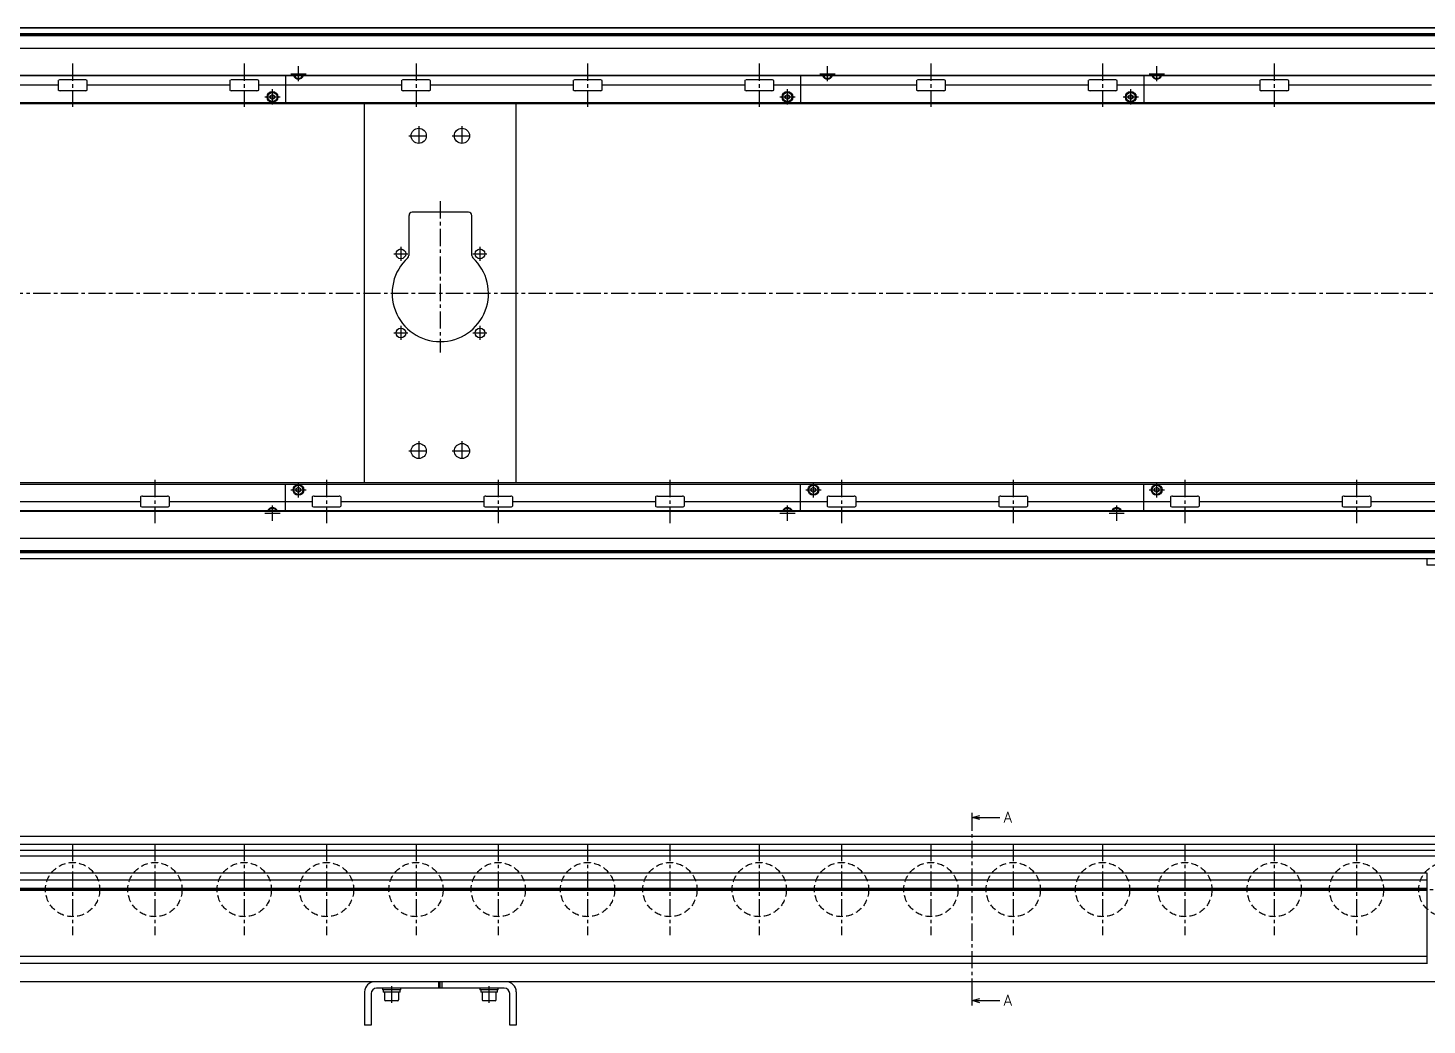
# Model space of a CAD drawing. Extents: x -10 to 4291, y -8 to 1001.
# Drawn here: x 2114 to 3406, y 28 to 948 of the extents above; entities that cross this region are included whole.
import ezdxf

# ---------------------------------------------------------------- set-up
doc = ezdxf.new("R2010")
doc.units = 0
doc.header["$LTSCALE"] = 0.5
doc.linetypes.add('CENTER', pattern=[50.8, 31.75, -6.35, 6.35, -6.35])
doc.linetypes.add('DASHED', pattern=[19.05, 12.7, -6.35])
for name, color, linetype in [('MSM_CENTER', 1, 'CENTER'), ('MSM_CONTINUOUS', 7, 'CONTINUOUS'), ('MSM_DASHED', 4, 'DASHED'), ('MSM_PART_NUMBER', 7, 'CONTINUOUS')]:
    doc.layers.add(name, color=color, linetype=linetype)
doc.styles.get("Standard").update_dxf_attribs({"font": 'txt.shx', "height": 10, "bigfont": 'bigfont.shx'})

# ---------------------------------------------------------------- blocks, each defined once
blk = doc.blocks.new('*U88')
at = {"layer": 'MSM_PART_NUMBER'}
blk.add_text('A', height=10, dxfattribs=at).set_placement((3015.3, 214.9))
blk = doc.blocks.new('*U89')
at = {"layer": 'MSM_PART_NUMBER'}
blk.add_text('A', height=10, dxfattribs=at).set_placement((3015.3, 45.9))

msp = doc.modelspace()

# ---------------------------------------------------------------- linework, layer by layer
at = {"layer": 'MSM_CENTER'}
for p, q in [((2155.7, 915.5), (2155.7, 875.5)), ((2314.2, 915.5), (2314.2, 875.5)), ((2357.2, 906.2), (2371.2, 906.2)), ((2364.2, 899.2), (2364.2, 913.2)), ((2472.8, 915.5), (2472.8, 875.5)), ((2631.2, 915.5), (2631.2, 875.5)), ((2789.7, 915.5), (2789.7, 875.5)), ((2845.7, 906.2), (2859.8, 906.2)), ((2852.7, 899.2), (2852.7, 913.2)), ((2948.2, 915.5), (2948.2, 875.5)), ((3106.7, 915.5), (3106.7, 875.5)), ((3149.7, 906.2), (3163.8, 906.2)), ((3156.7, 899.2), (3156.7, 913.2)), ((3265.2, 915.5), (3265.2, 875.5)), ((2340.2, 877.7), (2340.2, 891.8)), ((2815.7, 877.7), (2815.7, 891.8)), ((3132.7, 877.7), (3132.7, 891.8)), ((2333.2, 884.7), (2347.2, 884.7)), ((2808.7, 884.7), (2822.8, 884.7)), ((3125.7, 884.7), (3139.8, 884.7)), ((2475.3, 857.9), (2475.3, 839.9)), ((2515.2, 857.9), (2515.2, 839.9)), ((2466.2, 848.9), (2484.3, 848.9)), ((2506.2, 848.9), (2524.3, 848.9)), ((2495.2, 788.4), (2495.2, 648.9)), ((2452.2, 739.9), (2465.3, 739.9)), ((2458.8, 746.4), (2458.8, 733.4)), ((2525.2, 739.9), (2538.3, 739.9)), ((2531.8, 746.4), (2531.8, 733.4)), ((3633.9, 703.4), (359.7, 703.4)), ((2458.8, 673.4), (2458.8, 660.4)), ((2531.8, 673.4), (2531.8, 660.4)), ((2452.2, 666.9), (2465.3, 666.9)), ((2525.2, 666.9), (2538.3, 666.9)), ((2466.2, 557.9), (2484.3, 557.9)), ((2475.3, 566.9), (2475.3, 548.9)), ((2506.2, 557.9), (2524.3, 557.9)), ((2515.2, 566.9), (2515.2, 548.9)), ((2231.7, 531.3), (2231.7, 491.3)), ((2390.2, 531.3), (2390.2, 491.3)), ((2548.7, 531.3), (2548.7, 491.3)), ((2707.2, 531.3), (2707.2, 491.3)), ((2865.7, 531.3), (2865.7, 491.3)), ((3024.2, 531.3), (3024.2, 491.3)), ((3182.7, 531.3), (3182.7, 491.3)), ((3341.2, 531.3), (3341.2, 491.3)), ((2357.2, 522), (2371.2, 522)), ((2364.2, 515), (2364.2, 529)), ((2832.7, 522), (2846.8, 522)), ((2839.7, 515), (2839.7, 529)), ((3149.7, 522), (3163.8, 522)), ((3156.7, 515), (3156.7, 529)), ((2340.2, 493.5), (2340.2, 507.5)), ((2815.7, 493.5), (2815.7, 507.5)), ((3119.7, 493.5), (3119.7, 507.5)), ((2333.2, 500.5), (2347.2, 500.5)), ((2808.7, 500.5), (2822.8, 500.5)), ((3112.7, 500.5), (3126.7, 500.5)), ((2986.3, 55), (2986.3, 215)), ((2155.7, 195), (2155.7, 111)), ((2231.7, 195), (2231.7, 111)), ((2314.2, 195), (2314.2, 111)), ((2390.2, 195), (2390.2, 111)), ((2472.8, 195), (2472.8, 111)), ((2548.7, 195), (2548.7, 111)), ((2631.2, 195), (2631.2, 111)), ((2707.2, 195), (2707.2, 111)), ((2789.7, 195), (2789.7, 111)), ((2865.7, 195), (2865.7, 111)), ((2948.2, 195), (2948.2, 111)), ((3024.2, 195), (3024.2, 111)), ((3106.7, 195), (3106.7, 111)), ((3182.7, 195), (3182.7, 111)), ((3265.2, 195), (3265.2, 111)), ((3341.2, 195), (3341.2, 111)), ((367.2, 153), (3624.3, 153)), ((2450.3, 48.4), (2450.3, 64)), ((2540.3, 48.4), (2540.3, 64))]:
    msp.add_line(p, q, dxfattribs=at)
at = {"layer": 'MSM_CONTINUOUS'}
for p, q in [((3623.9, 948.4), (370.6, 948.4)), ((3622.2, 948.3), (372.2, 948.3)), ((3597.6, 942.9), (396.9, 942.9)), ((3597.6, 941.2), (396.9, 941.2)), ((3597.5, 942), (397, 942)), ((3622.2, 929.5), (372.2, 929.5)), ((3622.2, 904.5), (422.2, 904.5)), ((3622.2, 904.1), (372.2, 904.1)), ((2142.3, 895.5), (2010.7, 895.5)), ((2142.3, 899.5), (2142.3, 891.5)), ((2167.2, 900.5), (2144.3, 900.5)), ((2169.2, 891.5), (2169.2, 899.5)), ((2300.8, 895.5), (2169.2, 895.5)), ((2300.8, 899.5), (2300.8, 891.5)), ((2325.7, 900.5), (2302.8, 900.5)), ((2327.7, 891.5), (2327.7, 899.5)), ((2459.3, 895.5), (2327.7, 895.5)), ((2352.2, 904.1), (2352.2, 879.4)), ((2364.2, 903.9), (2363.9, 904.1)), ((2364.6, 904.1), (2364.2, 903.9)), ((2459.3, 899.5), (2459.3, 891.5)), ((2484.2, 900.5), (2461.3, 900.5)), ((2486.2, 891.5), (2486.2, 899.5)), ((2617.8, 895.5), (2486.2, 895.5)), ((2617.8, 899.5), (2617.8, 891.5)), ((2642.7, 900.5), (2619.8, 900.5)), ((2644.7, 891.5), (2644.7, 899.5)), ((2776.3, 895.5), (2644.7, 895.5)), ((2776.3, 899.5), (2776.3, 891.5)), ((2801.2, 900.5), (2778.3, 900.5)), ((2803.2, 891.5), (2803.2, 899.5)), ((2934.8, 895.5), (2803.2, 895.5)), ((2827.7, 904.1), (2827.7, 879.4)), ((2852.7, 903.9), (2852.4, 904.1)), ((2853.1, 904.1), (2852.7, 903.9)), ((2934.8, 899.5), (2934.8, 891.5)), ((2959.7, 900.5), (2936.8, 900.5)), ((2961.7, 891.5), (2961.7, 899.5)), ((3093.3, 895.5), (2961.7, 895.5)), ((3093.3, 899.5), (3093.3, 891.5)), ((3118.2, 900.5), (3095.3, 900.5)), ((3120.2, 891.5), (3120.2, 899.5)), ((3251.8, 895.5), (3120.2, 895.5)), ((3144.7, 904.1), (3144.7, 879.4)), ((3156.7, 903.9), (3156.4, 904.1)), ((3157.1, 904.1), (3156.7, 903.9)), ((3251.8, 899.5), (3251.8, 891.5)), ((3276.7, 900.5), (3253.8, 900.5)), ((3278.7, 891.5), (3278.7, 899.5)), ((3410.3, 895.5), (3278.7, 895.5)), ((3620.2, 879.4), (450.2, 879.4)), ((3623.9, 878.4), (450.2, 878.4)), ((2167.2, 890.5), (2144.3, 890.5)), ((2325.7, 890.5), (2302.8, 890.5)), ((2338.2, 885.9), (2340.2, 887.1)), ((2338.2, 883.6), (2338.2, 885.9)), ((2340.2, 882.4), (2338.2, 883.6)), ((2340.2, 887.1), (2342.2, 885.9)), ((2342.2, 883.6), (2340.2, 882.4)), ((2342.2, 885.9), (2342.2, 883.6)), ((2425.3, 528.4), (2425.3, 878.4)), ((2484.2, 890.5), (2461.3, 890.5)), ((2565.3, 528.4), (2565.3, 878.4)), ((2642.7, 890.5), (2619.8, 890.5)), ((2801.2, 890.5), (2778.3, 890.5)), ((2813.7, 885.9), (2815.7, 887.1)), ((2813.7, 883.6), (2813.7, 885.9)), ((2815.7, 882.4), (2813.7, 883.6)), ((2815.7, 887.1), (2817.7, 885.9)), ((2817.7, 883.6), (2815.7, 882.4)), ((2817.7, 885.9), (2817.7, 883.6)), ((2959.7, 890.5), (2936.8, 890.5)), ((3118.2, 890.5), (3095.3, 890.5)), ((3130.7, 885.9), (3132.7, 887.1)), ((3130.7, 883.6), (3130.7, 885.9)), ((3132.7, 882.4), (3130.7, 883.6)), ((3132.7, 887.1), (3134.7, 885.9)), ((3134.7, 883.6), (3132.7, 882.4)), ((3134.7, 885.9), (3134.7, 883.6)), ((3276.7, 890.5), (3253.8, 890.5)), ((2466.2, 775.4), (2466.2, 738.5)), ((2521.3, 778.4), (2469.3, 778.4)), ((2524.3, 738.5), (2524.3, 775.4)), ((3623.9, 528.4), (450.2, 528.4)), ((450.2, 527.4), (3620.2, 527.4)), ((2352.2, 502.6), (2352.2, 527.4)), ((2362.2, 523.2), (2364.2, 524.4)), ((2362.2, 520.9), (2362.2, 523.2)), ((2364.2, 519.7), (2362.2, 520.9)), ((2364.2, 524.4), (2366.2, 523.2)), ((2366.2, 520.9), (2364.2, 519.7)), ((2366.2, 523.2), (2366.2, 520.9)), ((2827.7, 502.6), (2827.7, 527.4)), ((2837.7, 523.2), (2839.7, 524.4)), ((2837.7, 520.9), (2837.7, 523.2)), ((2839.7, 519.7), (2837.7, 520.9)), ((2839.7, 524.4), (2841.7, 523.2)), ((2841.7, 520.9), (2839.7, 519.7)), ((2841.7, 523.2), (2841.7, 520.9)), ((3144.7, 502.6), (3144.7, 527.4)), ((3154.7, 523.2), (3156.7, 524.4)), ((3154.7, 520.9), (3154.7, 523.2)), ((3156.7, 519.7), (3154.7, 520.9)), ((3156.7, 524.4), (3158.7, 523.2)), ((3158.7, 520.9), (3156.7, 519.7)), ((3158.7, 523.2), (3158.7, 520.9)), ((2086.7, 511.3), (2218.3, 511.3)), ((2218.3, 515.3), (2218.3, 507.3)), ((2220.3, 516.3), (2243.2, 516.3)), ((2220.3, 506.3), (2243.2, 506.3)), ((2245.2, 507.3), (2245.2, 515.3)), ((2245.2, 511.3), (2376.8, 511.3)), ((2376.8, 515.3), (2376.8, 507.3)), ((2378.8, 516.3), (2401.7, 516.3)), ((2378.8, 506.3), (2401.7, 506.3)), ((2403.7, 507.3), (2403.7, 515.3)), ((2403.7, 511.3), (2535.3, 511.3)), ((2535.3, 515.3), (2535.3, 507.3)), ((2537.3, 516.3), (2560.2, 516.3)), ((2537.3, 506.3), (2560.2, 506.3)), ((2562.2, 507.3), (2562.2, 515.3)), ((2562.2, 511.3), (2693.8, 511.3)), ((2693.8, 515.3), (2693.8, 507.3)), ((2695.8, 516.3), (2718.7, 516.3)), ((2695.8, 506.3), (2718.7, 506.3)), ((2720.7, 507.3), (2720.7, 515.3)), ((2720.7, 511.3), (2852.3, 511.3)), ((2852.3, 515.3), (2852.3, 507.3)), ((2854.3, 516.3), (2877.2, 516.3)), ((2854.3, 506.3), (2877.2, 506.3)), ((2879.2, 507.3), (2879.2, 515.3)), ((2879.2, 511.3), (3010.8, 511.3)), ((3010.8, 515.3), (3010.8, 507.3)), ((3012.8, 516.3), (3035.7, 516.3)), ((3012.8, 506.3), (3035.7, 506.3)), ((3037.7, 507.3), (3037.7, 515.3)), ((3037.7, 511.3), (3169.3, 511.3)), ((3169.3, 515.3), (3169.3, 507.3)), ((3171.3, 516.3), (3194.2, 516.3)), ((3171.3, 506.3), (3194.2, 506.3)), ((3196.2, 507.3), (3196.2, 515.3)), ((3196.2, 511.3), (3327.8, 511.3)), ((3327.8, 515.3), (3327.8, 507.3)), ((3329.8, 516.3), (3352.7, 516.3)), ((3329.8, 506.3), (3352.7, 506.3)), ((3354.7, 507.3), (3354.7, 515.3)), ((3354.7, 511.3), (3486.3, 511.3)), ((3622.2, 502.6), (372.2, 502.6)), ((3622.2, 502.2), (422.2, 502.2)), ((2339.9, 502.6), (2340.2, 502.9)), ((2340.2, 502.9), (2340.6, 502.6)), ((2815.4, 502.6), (2815.7, 502.9)), ((2815.7, 502.9), (2816.1, 502.6)), ((3119.4, 502.6), (3119.7, 502.9)), ((3119.7, 502.9), (3120.1, 502.6)), ((3622.2, 477.2), (372.2, 477.2)), ((3597.6, 465.6), (396.9, 465.6)), ((3623.9, 458.4), (370.6, 458.4)), ((3622.2, 458.4), (372.2, 458.4)), ((3597.6, 463.9), (396.9, 463.9)), ((3597.5, 464.7), (397, 464.7)), ((3406.2, 458.4), (3406.2, 452.4)), ((3456.2, 452.4), (3406.2, 452.4)), ((2986.3, 215), (2986.3, 224)), ((2986.3, 219.5), (2993.3, 221.4)), ((2986.3, 219.5), (3011.9, 219.5)), ((2993.3, 217.6), (2986.3, 219.5)), ((3622.2, 202), (372.2, 202)), ((3622.2, 194.6), (674.4, 194.6)), ((3506.2, 189), (676.6, 189)), ((3506.2, 184), (678.6, 184)), ((3406.2, 168.3), (667.2, 168.3)), ((3406.2, 168.5), (3406.2, 84.5)), ((3406.2, 161.8), (682.2, 161.8)), ((3406.2, 153.9), (682.2, 153.9)), ((3406.2, 153), (682.2, 153)), ((3406.2, 152.1), (682.2, 152.1)), ((3406.2, 91.3), (682.2, 91.3)), ((3406.2, 84.8), (679.7, 84.8)), ((3623.9, 68), (472.2, 68)), ((2493.8, 62), (2493.8, 68)), ((2495.2, 62), (2495.2, 68)), ((2496.8, 62), (2496.8, 68)), ((2425.3, 58.5), (2425.3, 28)), ((2431.3, 57), (2431.3, 28)), ((2554.3, 62), (2436.3, 62)), ((2441.8, 62), (2441.8, 60.4)), ((2458.8, 60.4), (2441.8, 60.4)), ((2442.6, 60.4), (2442.6, 58.4)), ((2458, 58.4), (2442.6, 58.4)), ((2443.8, 58.4), (2443.8, 51.2)), ((2456.8, 51.2), (2456.8, 58.4)), ((2458, 58.4), (2458, 60.4)), ((2458.8, 60.4), (2458.8, 62)), ((2531.8, 62), (2531.8, 60.4)), ((2548.7, 60.4), (2531.8, 60.4)), ((2532.6, 60.4), (2532.6, 58.4)), ((2548, 58.4), (2532.6, 58.4)), ((2533.8, 58.4), (2533.8, 51.2)), ((2546.8, 51.2), (2546.8, 58.4)), ((2548, 58.4), (2548, 60.4)), ((2548.7, 60.4), (2548.7, 62)), ((2559.3, 28), (2559.3, 57)), ((2565.3, 58.5), (2565.3, 28)), ((2986.3, 46), (2986.3, 55)), ((2986.3, 50.5), (2993.3, 52.4)), ((2455.9, 50.4), (2444.6, 50.4)), ((2545.9, 50.4), (2534.6, 50.4)), ((2993.3, 48.6), (2986.3, 50.5)), ((2986.3, 50.5), (3011.9, 50.5)), ((2431.3, 28), (2425.3, 28)), ((2565.3, 28), (2559.3, 28))]:
    msp.add_line(p, q, dxfattribs=at)
for centre, radius in [((2340.2, 884.7), 5), ((2340.2, 884.7), 4.25), ((2815.7, 884.7), 5), ((2815.7, 884.7), 4.25), ((3132.7, 884.7), 5), ((3132.7, 884.7), 4.25), ((2475.3, 848.9), 7), ((2515.2, 848.9), 7), ((2458.8, 739.9), 4.5), ((2531.8, 739.9), 4.5), ((2458.8, 666.9), 4.5), ((2531.8, 666.9), 4.5), ((2475.3, 557.9), 7), ((2515.2, 557.9), 7), ((2364.2, 522), 5), ((2364.2, 522), 4.25), ((2839.7, 522), 5), ((2839.7, 522), 4.25), ((3156.7, 522), 5), ((3156.7, 522), 4.25)]:
    msp.add_circle(centre, radius, dxfattribs=at)
for centre, radius, start, end in [((2143.2, 899.4), 0.882, 115.5328, 172.1027), ((2143.2, 891.6), 0.882, 187.8973, 244.4672), ((2144.3, 897.1), 3.41, 89.6687, 115.2454), ((2167.2, 897.1), 3.41, 64.7546, 90.3313), ((2168.3, 899.4), 0.882, 7.8973, 64.4672), ((2168.3, 891.6), 0.882, 295.5328, 352.1027), ((2301.7, 899.4), 0.882, 115.5328, 172.1027), ((2301.7, 891.6), 0.882, 187.8973, 244.4672), ((2302.8, 897.1), 3.41, 89.6687, 115.2454), ((2325.7, 897.1), 3.41, 64.7546, 90.3313), ((2326.8, 899.4), 0.882, 7.8973, 64.4672), ((2326.8, 891.6), 0.882, 295.5328, 352.1027), ((2364.2, 906.2), 5, 204.8346, 335.1654), ((2364.2, 906.2), 4.25, 209.6116, 330.3884), ((2460.2, 899.4), 0.882, 115.5328, 172.1027), ((2460.2, 891.6), 0.882, 187.8973, 244.4672), ((2461.3, 897.1), 3.41, 89.6687, 115.2454), ((2484.2, 897.1), 3.41, 64.7546, 90.3313), ((2485.3, 899.4), 0.882, 7.8973, 64.4672), ((2485.3, 891.6), 0.882, 295.5328, 352.1027), ((2618.7, 899.4), 0.882, 115.5328, 172.1027), ((2618.7, 891.6), 0.882, 187.8973, 244.4672), ((2619.8, 897.1), 3.41, 89.6687, 115.2454), ((2642.7, 897.1), 3.41, 64.7546, 90.3313), ((2643.8, 899.4), 0.882, 7.8973, 64.4672), ((2643.8, 891.6), 0.882, 295.5328, 352.1027), ((2777.2, 899.4), 0.882, 115.5328, 172.1027), ((2777.2, 891.6), 0.882, 187.8973, 244.4672), ((2778.3, 897.1), 3.41, 89.6687, 115.2454), ((2801.2, 897.1), 3.41, 64.7546, 90.3313), ((2802.3, 899.4), 0.882, 7.8973, 64.4672), ((2802.3, 891.6), 0.882, 295.5328, 352.1027), ((2852.7, 906.2), 5, 204.8346, 335.1654), ((2852.7, 906.2), 4.25, 209.6116, 330.3884), ((2935.7, 899.4), 0.882, 115.5328, 172.1027), ((2935.7, 891.6), 0.882, 187.8973, 244.4672), ((2936.8, 897.1), 3.41, 89.6687, 115.2454), ((2959.7, 897.1), 3.41, 64.7546, 90.3313), ((2960.8, 899.4), 0.882, 7.8973, 64.4672), ((2960.8, 891.6), 0.882, 295.5328, 352.1027), ((3094.2, 899.4), 0.882, 115.5328, 172.1027), ((3094.2, 891.6), 0.882, 187.8973, 244.4672), ((3095.3, 897.1), 3.41, 89.6687, 115.2454), ((3118.2, 897.1), 3.41, 64.7546, 90.3313), ((3119.3, 899.4), 0.882, 7.8973, 64.4672), ((3119.3, 891.6), 0.882, 295.5328, 352.1027), ((3156.7, 906.2), 5, 204.8346, 335.1654), ((3156.7, 906.2), 4.25, 209.6116, 330.3884), ((3252.7, 899.4), 0.882, 115.5328, 172.1027), ((3252.7, 891.6), 0.882, 187.8973, 244.4672), ((3253.8, 897.1), 3.41, 89.6687, 115.2454), ((3276.7, 897.1), 3.41, 64.7546, 90.3313), ((3277.8, 899.4), 0.882, 7.8973, 64.4672), ((3277.8, 891.6), 0.882, 295.5328, 352.1027), ((2144.3, 893.9), 3.41, 244.7546, 270.3313), ((2167.2, 893.9), 3.41, 269.6687, 295.2454), ((2302.8, 893.9), 3.41, 244.7546, 270.3313), ((2325.7, 893.9), 3.41, 269.6687, 295.2454), ((2461.3, 893.9), 3.41, 244.7546, 270.3313), ((2484.2, 893.9), 3.41, 269.6687, 295.2454), ((2619.8, 893.9), 3.41, 244.7546, 270.3313), ((2642.7, 893.9), 3.41, 269.6687, 295.2454), ((2778.3, 893.9), 3.41, 244.7546, 270.3313), ((2801.2, 893.9), 3.41, 269.6687, 295.2454), ((2936.8, 893.9), 3.41, 244.7546, 270.3313), ((2959.7, 893.9), 3.41, 269.6687, 295.2454), ((3095.3, 893.9), 3.41, 244.7546, 270.3313), ((3118.2, 893.9), 3.41, 269.6687, 295.2454), ((3253.8, 893.9), 3.41, 244.7546, 270.3313), ((3276.7, 893.9), 3.41, 269.6687, 295.2454), ((2469.3, 775.4), 3, 90, 180), ((2521.3, 775.4), 3, 0, 90), ((2463.2, 738.5), 3, 312.3521, 360), ((2527.3, 738.5), 3, 180, 227.6479), ((2495.2, 703.4), 44.5, 132.3521, 47.6479), ((2219.2, 515.2), 0.882, 115.5328, 172.1027), ((2219.2, 507.4), 0.882, 187.8973, 244.4672), ((2220.3, 512.9), 3.41, 89.6687, 115.2454), ((2220.3, 509.7), 3.41, 244.7546, 270.3313), ((2243.2, 512.9), 3.41, 64.7546, 90.3313), ((2243.2, 509.7), 3.41, 269.6687, 295.2454), ((2244.3, 515.2), 0.882, 7.8973, 64.4672), ((2244.3, 507.4), 0.882, 295.5328, 352.1027), ((2340.2, 500.5), 5, 24.8346, 155.1654), ((2340.2, 500.5), 4.25, 29.6116, 150.3884), ((2377.7, 515.2), 0.882, 115.5328, 172.1027), ((2377.7, 507.4), 0.882, 187.8973, 244.4672), ((2378.8, 512.9), 3.41, 89.6687, 115.2454), ((2378.8, 509.7), 3.41, 244.7546, 270.3313), ((2401.7, 512.9), 3.41, 64.7546, 90.3313), ((2401.7, 509.7), 3.41, 269.6687, 295.2454), ((2402.8, 515.2), 0.882, 7.8973, 64.4672), ((2402.8, 507.4), 0.882, 295.5328, 352.1027), ((2536.2, 515.2), 0.882, 115.5328, 172.1027), ((2536.2, 507.4), 0.882, 187.8973, 244.4672), ((2537.3, 512.9), 3.41, 89.6687, 115.2454), ((2537.3, 509.7), 3.41, 244.7546, 270.3313), ((2560.2, 512.9), 3.41, 64.7546, 90.3313), ((2560.2, 509.7), 3.41, 269.6687, 295.2454), ((2561.3, 515.2), 0.882, 7.8973, 64.4672), ((2561.3, 507.4), 0.882, 295.5328, 352.1027), ((2694.7, 515.2), 0.882, 115.5328, 172.1027), ((2694.7, 507.4), 0.882, 187.8973, 244.4672), ((2695.8, 512.9), 3.41, 89.6687, 115.2454), ((2695.8, 509.7), 3.41, 244.7546, 270.3313), ((2718.7, 512.9), 3.41, 64.7546, 90.3313), ((2718.7, 509.7), 3.41, 269.6687, 295.2454), ((2719.8, 515.2), 0.882, 7.8973, 64.4672), ((2719.8, 507.4), 0.882, 295.5328, 352.1027), ((2815.7, 500.5), 5, 24.8346, 155.1654), ((2815.7, 500.5), 4.25, 29.6116, 150.3884), ((2853.2, 515.2), 0.882, 115.5328, 172.1027), ((2853.2, 507.4), 0.882, 187.8973, 244.4672), ((2854.3, 512.9), 3.41, 89.6687, 115.2454), ((2854.3, 509.7), 3.41, 244.7546, 270.3313), ((2877.2, 512.9), 3.41, 64.7546, 90.3313), ((2877.2, 509.7), 3.41, 269.6687, 295.2454), ((2878.3, 515.2), 0.882, 7.8973, 64.4672), ((2878.3, 507.4), 0.882, 295.5328, 352.1027), ((3011.7, 515.2), 0.882, 115.5328, 172.1027), ((3011.7, 507.4), 0.882, 187.8973, 244.4672), ((3012.8, 512.9), 3.41, 89.6687, 115.2454), ((3012.8, 509.7), 3.41, 244.7546, 270.3313), ((3035.7, 512.9), 3.41, 64.7546, 90.3313), ((3035.7, 509.7), 3.41, 269.6687, 295.2454), ((3036.8, 515.2), 0.882, 7.8973, 64.4672), ((3036.8, 507.4), 0.882, 295.5328, 352.1027), ((3119.7, 500.5), 5, 24.8346, 155.1654), ((3119.7, 500.5), 4.25, 29.6116, 150.3884), ((3170.2, 515.2), 0.882, 115.5328, 172.1027), ((3170.2, 507.4), 0.882, 187.8973, 244.4672), ((3171.3, 512.9), 3.41, 89.6687, 115.2454), ((3171.3, 509.7), 3.41, 244.7546, 270.3313), ((3194.2, 512.9), 3.41, 64.7546, 90.3313), ((3194.2, 509.7), 3.41, 269.6687, 295.2454), ((3195.3, 515.2), 0.882, 7.8973, 64.4672), ((3195.3, 507.4), 0.882, 295.5328, 352.1027), ((3328.7, 515.2), 0.882, 115.5328, 172.1027), ((3328.7, 507.4), 0.882, 187.8973, 244.4672), ((3329.8, 512.9), 3.41, 89.6687, 115.2454), ((3329.8, 509.7), 3.41, 244.7546, 270.3313), ((3352.7, 512.9), 3.41, 64.7546, 90.3313), ((3352.7, 509.7), 3.41, 269.6687, 295.2454), ((3353.8, 515.2), 0.882, 7.8973, 64.4672), ((3353.8, 507.4), 0.882, 295.5328, 352.1027), ((2434.8, 58.5), 9.5, 90, 180), ((2555.8, 58.5), 9.5, 0, 90), ((2436.3, 57), 5, 90, 180), ((2554.3, 57), 5, 0, 90), ((2444.6, 51.2), 0.8, 180, 270), ((2455.9, 51.2), 0.8, 270, 0), ((2534.6, 51.2), 0.8, 180, 270), ((2545.9, 51.2), 0.8, 270, 0)]:
    msp.add_arc(centre, radius, start, end, dxfattribs=at)
at = {"layer": 'MSM_DASHED'}
for centre in [(2155.7, 153), (2231.7, 153), (2314.2, 153), (2390.2, 153), (2472.8, 153), (2548.7, 153), (2631.2, 153), (2707.2, 153), (2789.7, 153), (2865.7, 153), (2948.2, 153), (3024.2, 153), (3106.7, 153), (3182.7, 153), (3265.2, 153), (3341.2, 153), (3423.7, 153)]:
    msp.add_circle(centre, 25, dxfattribs=at)

# ---------------------------------------------------------------- block references
at = {"layer": 'MSM_CONTINUOUS'}
for name in ['*U88', '*U89']:
    msp.add_blockref(name, (0, 0), dxfattribs=at)

doc.saveas('drawing.dxf')
